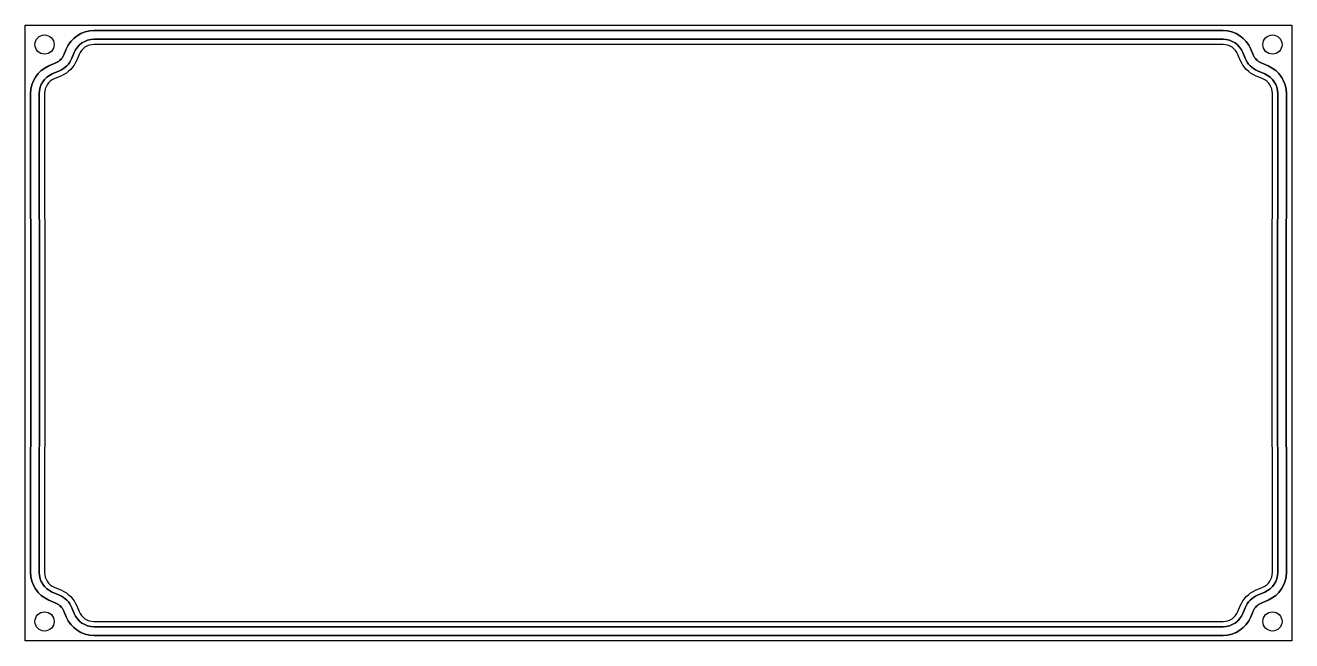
# Model space of a CAD drawing. Header units: millimetres. Extents: x -198 to 198, y -96 to 96.
import ezdxf

# ---------------------------------------------------------------- set-up
doc = ezdxf.new("R2010")
doc.units = ezdxf.units.MM
doc.layers.get('0').update_dxf_attribs({"linetype": 'CONTINUOUS'})

msp = doc.modelspace()

# ---------------------------------------------------------------- linework, layer by layer
msp.add_lwpolyline([(-197.5, 96), (0, 96), (197.5, 96), (197.5, -96), (0, -96), (-197.5, -96)], close=True)
for points in [[(172.5, 94.35), (0, 94.35), (-172.5, 94.35), (-176.11, 94.35, 0.305293), (-184.78, 88.52), (-185.48, 86.8, -0.197737), (-187.95, 84.27), (-190.18, 83.32, 0.300169), (-195.85, 74.72), (-195.85, 71), (-195.78, 0.19), (-195.78, 0.19), (-195.78, 0), (-195.78, -0.19), (-195.78, -0.19), (-195.85, -71), (-195.85, -74.72, 0.300169), (-190.18, -83.32), (-187.95, -84.27, -0.197737), (-185.48, -86.8), (-184.78, -88.52, 0.305293), (-176.11, -94.35), (-172.5, -94.35), (0, -94.35), (172.5, -94.35), (176.11, -94.35, 0.305293), (184.78, -88.52), (185.48, -86.8, -0.197737), (187.95, -84.27), (190.18, -83.32, 0.300169), (195.85, -74.72), (195.85, -71), (195.78, -0.19), (195.78, -0.19), (195.78, 0), (195.78, 0.19), (195.78, 0.19), (195.85, 71), (195.85, 74.72, 0.300169), (190.18, 83.32), (187.95, 84.27, -0.197737), (185.48, 86.8), (184.78, 88.52, 0.305293), (176.11, 94.35)], [(-172.5, 94.35), (0, 94.35), (172.5, 94.35), (176.11, 94.35, -0.305293), (184.78, 88.52), (185.48, 86.8, 0.197737), (187.95, 84.27), (190.18, 83.32, -0.300169), (195.85, 74.72), (195.85, 71), (195.78, 0.19), (195.78, 0.19), (195.78, 0), (195.78, -0.19), (195.78, -0.19), (195.85, -71), (195.85, -74.72, -0.300169), (190.18, -83.32), (187.95, -84.27, 0.197737), (185.48, -86.8), (184.78, -88.52, -0.305293), (176.11, -94.35), (172.5, -94.35), (0, -94.35), (-172.5, -94.35), (-176.11, -94.35, -0.305293), (-184.78, -88.52), (-185.48, -86.8, 0.197737), (-187.95, -84.27), (-190.18, -83.32, -0.300169), (-195.85, -74.72), (-195.85, -71), (-195.78, -0.19), (-195.78, -0.19), (-195.78, 0), (-195.78, 0.19), (-195.78, 0.19), (-195.85, 71), (-195.85, 74.72, -0.300169), (-190.18, 83.32), (-187.95, 84.27, 0.197737), (-185.48, 86.8), (-184.78, 88.52, -0.305293), (-176.11, 94.35)], [(-172.5, 91.65), (0, 91.65), (172.5, 91.65), (176.11, 91.65, -0.305293), (182.28, 87.5), (182.97, 85.78, 0.197737), (186.89, 81.79), (189.12, 80.84, -0.300169), (193.15, 74.72), (193.15, 71), (193.08, 0), (193.15, -71), (193.15, -74.72, -0.300169), (189.12, -80.84), (186.89, -81.79, 0.197737), (182.97, -85.78), (182.28, -87.5, -0.305293), (176.11, -91.65), (172.5, -91.65), (0, -91.65), (-172.5, -91.65), (-176.11, -91.65, -0.305293), (-182.28, -87.5), (-182.97, -85.78, 0.197737), (-186.89, -81.79), (-189.12, -80.84, -0.300169), (-193.15, -74.72), (-193.15, -71), (-193.08, 0), (-193.15, 71), (-193.15, 74.72, -0.300169), (-189.12, 80.84), (-186.89, 81.79, 0.197737), (-182.97, 85.78), (-182.28, 87.5, -0.305293), (-176.11, 91.65)], [(172.5, 91.65), (0, 91.65), (-172.5, 91.65), (-176.11, 91.65, 0.305293), (-182.28, 87.5), (-182.97, 85.78, -0.197737), (-186.89, 81.79), (-189.12, 80.84, 0.300169), (-193.15, 74.72), (-193.15, 71), (-193.08, 0), (-193.15, -71), (-193.15, -74.72, 0.300169), (-189.12, -80.84), (-186.89, -81.79, -0.197737), (-182.97, -85.78), (-182.28, -87.5, 0.305293), (-176.11, -91.65), (-172.5, -91.65), (0, -91.65), (172.5, -91.65), (176.11, -91.65, 0.305293), (182.28, -87.5), (182.97, -85.78, -0.197737), (186.89, -81.79), (189.12, -80.84, 0.300169), (193.15, -74.72), (193.15, -71), (193.08, 0), (193.15, 71), (193.15, 74.72, 0.300169), (189.12, 80.84), (186.89, 81.79, -0.197737), (182.97, 85.78), (182.28, 87.5, 0.305293), (176.11, 91.65)], [(172.5, 90), (0, 90), (-172.5, 90), (-176.11, 90, 0.305293), (-180.75, 86.88), (-181.44, 85.16, -0.197737), (-186.24, 80.27), (-188.47, 79.32, 0.300169), (-191.5, 74.72), (-191.5, 71), (-191.43, 0.19), (-191.43, 0.19), (-191.43, 0), (-191.43, -0.19), (-191.43, -0.19), (-191.5, -71), (-191.5, -74.72, 0.300169), (-188.47, -79.32), (-186.24, -80.27, -0.197737), (-181.44, -85.16), (-180.75, -86.88, 0.305293), (-176.11, -90), (-172.5, -90), (0, -90), (172.5, -90), (176.11, -90, 0.305293), (180.75, -86.88), (181.44, -85.16, -0.197737), (186.24, -80.27), (188.47, -79.32, 0.300169), (191.5, -74.72), (191.5, -71), (191.43, -0.19), (191.43, -0.19), (191.43, 0), (191.43, 0.19), (191.43, 0.19), (191.5, 71), (191.5, 74.72, 0.300169), (188.47, 79.32), (186.24, 80.27, -0.197737), (181.44, 85.16), (180.75, 86.88, 0.305293), (176.11, 90)]]:
    msp.add_lwpolyline(points, format="xyb", close=True)
for centre in [(-191.5, 90), (191.5, 90), (-191.5, -90), (191.5, -90)]:
    msp.add_circle(centre, 3)

doc.saveas('drawing.dxf')
